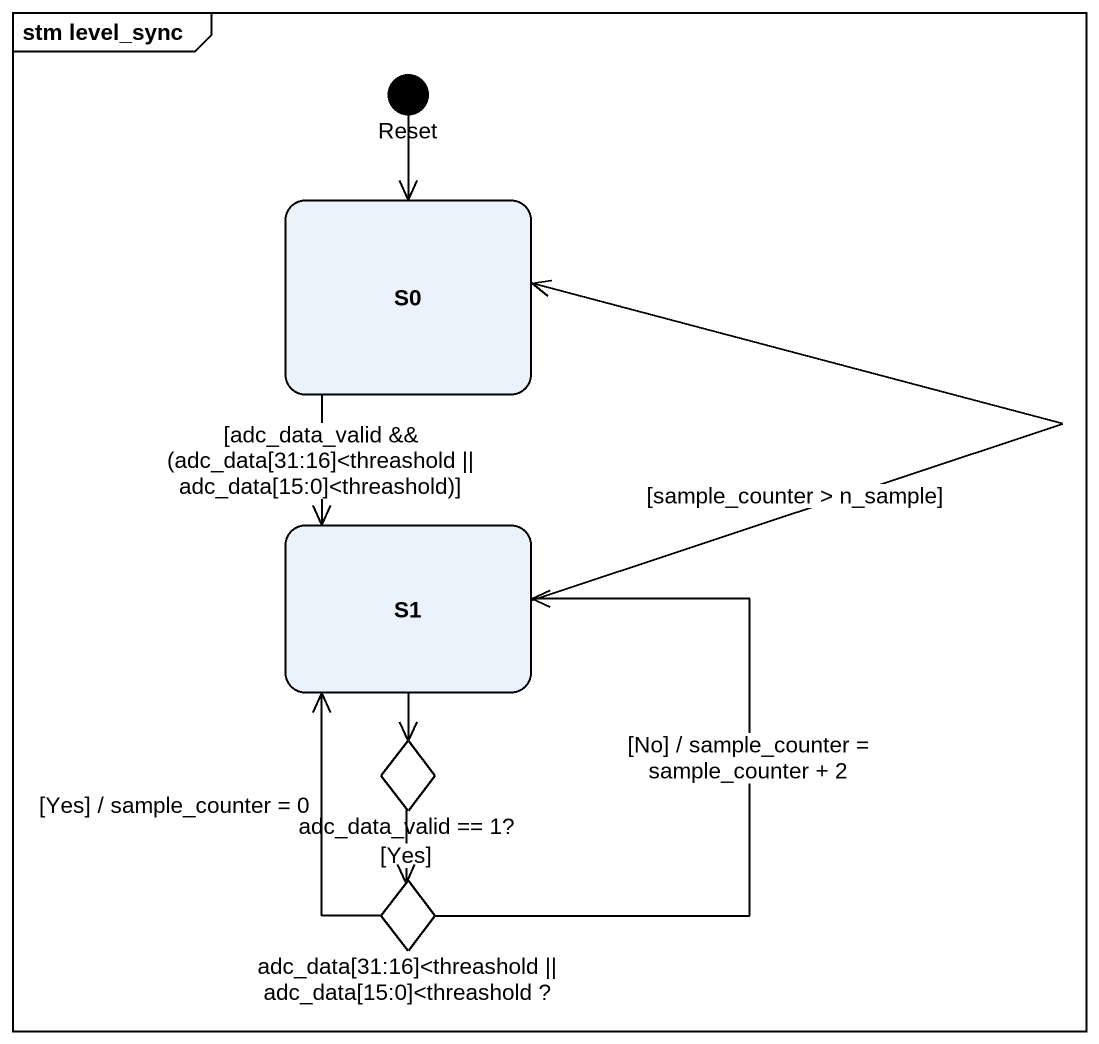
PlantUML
@startuml
mainframe stm level_sync
hide empty description
state Reset <<start>>
state S0
state S1
state "adc_data_valid == 1?" as adc_data_valid_1 <<choice>>
state "adc_data[31:16]<threashold || adc_data[15:0]<threashold ?" as adc_data_31_16_threashold <<choice>>
Reset --> S0
S0 --> S1 : [adc_data_valid && (adc_data[31:16]<threashold || adc_data[15:0]<threashold)]
S1 -up-> S0 : [sample_counter > n_sample]
S1 --> adc_data_valid_1
adc_data_valid_1 --> adc_data_31_16_threashold : [Yes]
adc_data_31_16_threashold -up-> S1 : [Yes] / sample_counter = 0
adc_data_31_16_threashold -up-> S1 : [No] / sample_counter = sample_counter + 2
@enduml
